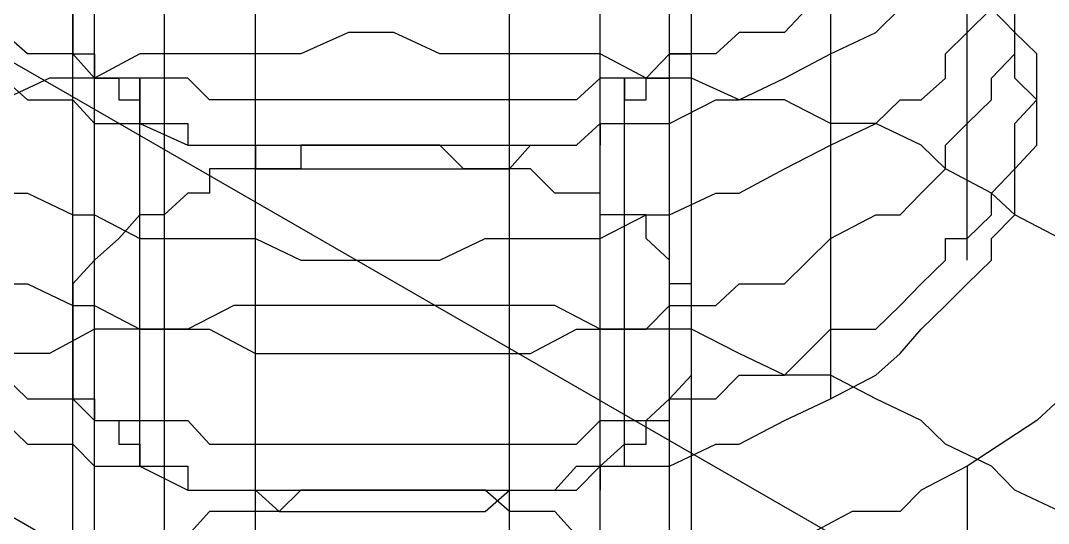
# Model space of a CAD drawing. Header units: millimetres. Extents: x 0 to 2112, y 8 to 1252.
# Drawn here: x 1180.99 to 1192.81, y 366.99 to 372.78 of the extents above; entities that cross this region are included whole.
import ezdxf

# ---------------------------------------------------------------- set-up
doc = ezdxf.new("R2010")
doc.units = ezdxf.units.MM
doc.layers.get('0').update_dxf_attribs({"linetype": 'CONTINUOUS'})

msp = doc.modelspace()

# ---------------------------------------------------------------- linework, layer by layer
at = {"color": 9}
for p, q in [((1287.7, 310.76), (1168.4, 379.501)), ((1287.7, 310.76), (1168.4, 379.501)), ((1183.69, 361.319), (1183.69, 376.858)), ((1186.61, 361.319), (1186.61, 376.858)), ((1181.59, 364.486), (1181.59, 376.608)), ((1182.64, 376.608), (1182.64, 360.796)), ((1182.64, 376.608), (1182.64, 360.796)), ((1188.7, 364.486), (1188.7, 376.608)), ((1181.84, 360.271), (1181.84, 375.811)), ((1188.45, 360.271), (1188.45, 375.811)), ((1191.87, 370.025), (1191.87, 374.488)), ((1287.7, 305.747), (1168.4, 374.241)), ((1287.7, 305.747), (1168.4, 374.241)), ((1181.84, 358.701), (1181.84, 374.241)), ((1188.45, 358.701), (1188.45, 374.241)), ((1187.65, 357.9), (1187.65, 373.44)), ((1187.65, 357.9), (1187.65, 373.44)), ((1183.69, 357.625), (1183.69, 373.165)), ((1186.61, 357.625), (1186.61, 373.165)), ((1181.59, 372.918), (1181.59, 372.643)), ((1188.7, 372.643), (1188.7, 372.918)), ((1190.03, 372.918), (1189.77, 372.643)), ((1190.03, 372.918), (1189.77, 372.643)), ((1190.3, 372.918), (1190.3, 368.427)), ((1190.3, 372.918), (1190.3, 368.427)), ((1190.82, 372.643), (1191.1, 372.918)), ((1191.87, 372.643), (1192.15, 372.918)), ((1192.42, 372.643), (1192.15, 372.918)), ((1192.42, 372.643), (1192.15, 372.918)), ((1192.42, 372.643), (1192.42, 372.918)), ((1192.42, 372.643), (1192.42, 372.918)), ((1181.07, 372.396), (1180.79, 372.643)), ((1181.07, 372.396), (1180.79, 372.643)), ((1181.59, 372.643), (1181.59, 372.643)), ((1181.59, 372.643), (1181.59, 372.396)), ((1184.76, 372.643), (1184.21, 372.396)), ((1185.28, 372.643), (1184.76, 372.643)), ((1185.81, 372.396), (1185.28, 372.643)), ((1188.7, 372.396), (1188.7, 372.643)), ((1188.7, 372.643), (1188.7, 372.643)), ((1189.25, 372.643), (1188.98, 372.396)), ((1189.25, 372.643), (1188.98, 372.396)), ((1189.77, 372.643), (1189.25, 372.643)), ((1189.77, 372.643), (1189.25, 372.643)), ((1190.3, 372.396), (1190.82, 372.643)), ((1191.62, 372.396), (1191.87, 372.643)), ((1192.42, 372.396), (1192.42, 372.643)), ((1192.67, 372.396), (1192.42, 372.643)), ((1192.42, 372.396), (1192.42, 372.643)), ((1192.42, 372.396), (1192.42, 372.643)), ((1181.59, 372.396), (1181.07, 372.396)), ((1181.59, 372.396), (1181.07, 372.396)), ((1181.84, 372.117), (1181.59, 372.396)), ((1181.84, 372.117), (1181.59, 372.396)), ((1181.59, 372.396), (1181.84, 372.396)), ((1182.36, 372.396), (1181.84, 372.117)), ((1181.84, 372.396), (1181.84, 372.117)), ((1182.91, 372.396), (1182.36, 372.396)), ((1183.44, 372.396), (1182.91, 372.396)), ((1184.21, 372.396), (1183.44, 372.396)), ((1186.33, 372.396), (1185.81, 372.396)), ((1187.13, 372.396), (1186.33, 372.396)), ((1187.65, 372.396), (1187.13, 372.396)), ((1188.18, 372.117), (1187.65, 372.396)), ((1188.45, 372.396), (1188.18, 372.117)), ((1188.45, 372.396), (1188.18, 372.117)), ((1188.98, 372.396), (1188.45, 372.396)), ((1188.98, 372.396), (1188.45, 372.396)), ((1188.45, 372.117), (1188.45, 372.396)), ((1188.45, 372.396), (1188.7, 372.396)), ((1189.77, 372.117), (1190.3, 372.396)), ((1190.3, 372.396), (1190.3, 372.117)), ((1191.62, 372.117), (1191.62, 372.396)), ((1192.15, 372.117), (1192.42, 372.396)), ((1192.42, 372.117), (1192.42, 372.396)), ((1192.42, 372.117), (1192.42, 372.396)), ((1192.67, 372.117), (1192.67, 372.396)), ((1181.32, 372.117), (1180.79, 371.87)), ((1180.79, 372.117), (1181.07, 371.87)), ((1181.84, 372.117), (1181.32, 372.117)), ((1182.36, 372.117), (1181.84, 372.117)), ((1182.36, 372.117), (1181.84, 372.117)), ((1181.84, 372.117), (1182.12, 372.117)), ((1182.12, 372.117), (1182.12, 371.87)), ((1182.36, 367.654), (1182.36, 372.117)), ((1182.36, 372.117), (1182.36, 371.87)), ((1182.91, 372.117), (1182.36, 372.117)), ((1182.91, 372.117), (1182.36, 372.117)), ((1183.16, 371.87), (1182.91, 372.117)), ((1183.16, 371.87), (1182.91, 372.117)), ((1187.65, 372.117), (1187.38, 371.87)), ((1187.65, 372.117), (1187.38, 371.87)), ((1188.18, 372.117), (1187.65, 372.117)), ((1188.18, 372.117), (1187.65, 372.117)), ((1187.93, 367.654), (1187.93, 372.117)), ((1187.93, 372.117), (1187.93, 371.87)), ((1188.7, 372.117), (1188.18, 372.117)), ((1188.18, 371.87), (1188.18, 372.117)), ((1188.18, 372.117), (1188.45, 372.117)), ((1188.45, 372.117), (1188.45, 372.117)), ((1189.25, 371.87), (1188.7, 372.117)), ((1189.25, 371.87), (1189.77, 372.117)), ((1191.34, 371.87), (1191.62, 372.117)), ((1192.15, 371.87), (1192.15, 372.117)), ((1192.67, 371.87), (1192.42, 372.117)), ((1192.67, 371.87), (1192.42, 372.117)), ((1192.67, 371.87), (1192.67, 372.117)), ((1181.07, 371.87), (1181.59, 371.87)), ((1181.59, 371.87), (1181.84, 371.595)), ((1182.12, 371.87), (1182.12, 371.87)), ((1182.12, 371.87), (1182.36, 371.87)), ((1182.36, 371.87), (1182.36, 371.595)), ((1183.69, 371.87), (1183.16, 371.87)), ((1183.69, 371.87), (1183.16, 371.87)), ((1184.21, 371.87), (1183.69, 371.87)), ((1184.21, 371.87), (1183.69, 371.87)), ((1184.49, 371.87), (1184.21, 371.87)), ((1184.49, 371.87), (1184.21, 371.87)), ((1185.01, 371.87), (1184.49, 371.87)), ((1185.01, 371.87), (1184.49, 371.87)), ((1185.53, 371.87), (1185.01, 371.87)), ((1185.53, 371.87), (1185.01, 371.87)), ((1185.81, 371.87), (1185.53, 371.87)), ((1185.81, 371.87), (1185.53, 371.87)), ((1186.33, 371.87), (1185.81, 371.87)), ((1186.33, 371.87), (1185.81, 371.87)), ((1186.85, 371.87), (1186.33, 371.87)), ((1186.85, 371.87), (1186.33, 371.87)), ((1187.38, 371.87), (1186.85, 371.87)), ((1187.38, 371.87), (1186.85, 371.87)), ((1187.93, 371.595), (1187.93, 371.87)), ((1187.93, 371.87), (1188.18, 371.87)), ((1188.45, 371.595), (1188.98, 371.87)), ((1188.98, 371.87), (1189.25, 371.87)), ((1189.77, 371.87), (1189.25, 371.87)), ((1190.3, 371.595), (1189.77, 371.87)), ((1190.82, 371.595), (1191.1, 371.87)), ((1191.1, 371.87), (1191.34, 371.87)), ((1191.87, 371.595), (1192.15, 371.87)), ((1192.42, 371.595), (1192.67, 371.87)), ((1192.67, 371.595), (1192.67, 371.87)), ((1192.67, 371.595), (1192.67, 371.87)), ((1181.84, 371.595), (1182.36, 371.595)), ((1182.36, 371.595), (1182.91, 371.348)), ((1182.36, 371.595), (1182.64, 371.595)), ((1182.64, 371.595), (1182.91, 371.595)), ((1182.91, 371.595), (1182.91, 371.348)), ((1187.38, 371.348), (1187.65, 371.595)), ((1187.38, 371.348), (1187.65, 371.595)), ((1187.65, 371.595), (1188.18, 371.595)), ((1187.65, 371.595), (1187.93, 371.595)), ((1187.65, 371.595), (1187.65, 371.348)), ((1188.18, 371.595), (1188.45, 371.595)), ((1190.82, 371.595), (1190.3, 371.595)), ((1190.3, 371.348), (1190.82, 371.595)), ((1191.34, 371.348), (1190.82, 371.595)), ((1191.62, 371.348), (1191.87, 371.595)), ((1192.42, 371.348), (1192.42, 371.595)), ((1192.67, 371.348), (1192.67, 371.595)), ((1192.67, 371.348), (1192.67, 371.595)), ((1182.91, 371.348), (1183.16, 371.348)), ((1182.91, 371.348), (1183.16, 371.348)), ((1183.16, 371.348), (1183.69, 371.348)), ((1183.16, 371.348), (1183.44, 371.348)), ((1183.44, 371.348), (1183.69, 371.348)), ((1183.69, 371.348), (1184.21, 371.348)), ((1183.69, 371.348), (1183.69, 371.073)), ((1184.21, 371.348), (1184.49, 371.348)), ((1184.49, 371.348), (1184.21, 371.348)), ((1184.21, 371.348), (1184.21, 371.073)), ((1184.49, 371.348), (1185.01, 371.348)), ((1184.76, 371.348), (1184.49, 371.348)), ((1185.01, 371.348), (1184.76, 371.348)), ((1185.01, 371.348), (1185.53, 371.348)), ((1185.28, 371.348), (1185.01, 371.348)), ((1185.53, 371.348), (1185.28, 371.348)), ((1185.53, 371.348), (1185.81, 371.348)), ((1185.81, 371.348), (1185.53, 371.348)), ((1185.53, 371.348), (1185.53, 371.348)), ((1185.81, 371.348), (1186.33, 371.348)), ((1186.08, 371.073), (1185.81, 371.348)), ((1186.33, 371.348), (1186.85, 371.348)), ((1186.61, 371.073), (1186.85, 371.348)), ((1186.85, 371.348), (1187.38, 371.348)), ((1186.85, 371.348), (1186.85, 371.348)), ((1186.85, 371.348), (1187.13, 371.348)), ((1187.13, 371.348), (1187.38, 371.348)), ((1189.77, 371.073), (1190.3, 371.348)), ((1190.3, 371.348), (1190.3, 371.073)), ((1191.62, 371.073), (1191.34, 371.348)), ((1191.62, 371.073), (1191.62, 371.348)), ((1192.42, 371.073), (1192.67, 371.348)), ((1192.42, 371.073), (1192.42, 371.348)), ((1192.42, 371.073), (1192.67, 371.348)), ((1183.44, 371.073), (1183.16, 371.073)), ((1183.16, 371.073), (1183.16, 370.794)), ((1183.69, 371.073), (1183.44, 371.073)), ((1183.96, 371.073), (1183.69, 371.073)), ((1183.69, 371.073), (1183.96, 371.073)), ((1184.21, 371.073), (1183.96, 371.073)), ((1183.96, 371.073), (1184.21, 371.073)), ((1184.21, 371.073), (1184.49, 371.073)), ((1184.49, 371.073), (1184.76, 371.073)), ((1184.76, 371.073), (1184.76, 371.073)), ((1184.76, 371.073), (1185.01, 371.073)), ((1185.01, 371.073), (1185.28, 371.073)), ((1185.28, 371.073), (1185.53, 371.073)), ((1185.53, 371.073), (1185.81, 371.073)), ((1185.81, 371.073), (1186.08, 371.073)), ((1186.33, 371.073), (1186.08, 371.073)), ((1186.08, 371.073), (1186.08, 371.073)), ((1186.08, 371.073), (1186.33, 371.073)), ((1186.61, 371.073), (1186.33, 371.073)), ((1186.33, 371.073), (1186.61, 371.073)), ((1186.85, 371.073), (1186.61, 371.073)), ((1186.61, 371.073), (1186.61, 371.073)), ((1187.13, 370.794), (1186.85, 371.073)), ((1189.25, 370.794), (1189.77, 371.073)), ((1191.34, 370.794), (1191.62, 371.073)), ((1192.15, 370.794), (1191.62, 371.073)), ((1192.15, 370.794), (1192.42, 371.073)), ((1192.42, 370.794), (1192.42, 371.073)), ((1192.42, 370.794), (1192.42, 371.073)), ((1180.79, 370.794), (1181.07, 370.794)), ((1181.07, 370.794), (1181.59, 370.547)), ((1182.91, 370.794), (1182.64, 370.547)), ((1183.16, 370.794), (1182.91, 370.794)), ((1187.38, 370.794), (1187.13, 370.794)), ((1187.65, 370.794), (1187.38, 370.794)), ((1187.38, 370.794), (1187.38, 370.794)), ((1187.65, 370.547), (1187.65, 370.794)), ((1188.45, 370.547), (1188.98, 370.794)), ((1188.98, 370.794), (1189.25, 370.794)), ((1191.1, 370.547), (1191.34, 370.794)), ((1192.42, 370.547), (1192.15, 370.794)), ((1192.15, 370.547), (1192.15, 370.794)), ((1192.42, 370.547), (1192.42, 370.794)), ((1192.42, 370.547), (1192.42, 370.794)), ((1181.59, 370.547), (1181.84, 370.547)), ((1181.84, 370.547), (1182.36, 370.272)), ((1182.36, 370.547), (1182.12, 370.272)), ((1182.64, 370.547), (1182.36, 370.547)), ((1182.36, 370.547), (1182.36, 370.547)), ((1182.64, 370.547), (1182.64, 370.272)), ((1187.65, 370.272), (1188.18, 370.547)), ((1187.93, 370.547), (1187.65, 370.547)), ((1188.18, 370.547), (1187.93, 370.547)), ((1188.18, 370.547), (1188.45, 370.547)), ((1188.18, 370.272), (1188.18, 370.547)), ((1190.3, 370.272), (1190.82, 370.547)), ((1190.82, 370.547), (1191.1, 370.547)), ((1191.87, 370.272), (1192.15, 370.547)), ((1192.15, 370.272), (1192.42, 370.547)), ((1192.15, 370.272), (1192.42, 370.547)), ((1192.94, 370.272), (1192.42, 370.547)), ((1182.12, 370.272), (1181.84, 370.025)), ((1182.12, 370.272), (1182.12, 370.272)), ((1182.36, 370.272), (1182.91, 370.272)), ((1182.91, 370.272), (1183.16, 370.272)), ((1183.16, 370.272), (1183.69, 370.272)), ((1183.69, 370.272), (1184.21, 370.025)), ((1185.81, 370.025), (1186.33, 370.272)), ((1186.33, 370.272), (1186.85, 370.272)), ((1186.85, 370.272), (1187.38, 370.272)), ((1187.38, 370.272), (1187.65, 370.272)), ((1188.45, 370.025), (1188.18, 370.272)), ((1188.18, 370.272), (1188.18, 370.272)), ((1189.77, 369.75), (1190.3, 370.272)), ((1190.3, 370.272), (1190.3, 370.025)), ((1191.62, 370.025), (1191.62, 370.272)), ((1191.62, 370.272), (1191.87, 370.272)), ((1192.15, 370.025), (1192.15, 370.272)), ((1192.15, 370.025), (1192.15, 370.272)), ((1181.84, 370.025), (1181.59, 369.75)), ((1181.84, 370.025), (1181.84, 370.025)), ((1181.84, 370.025), (1181.84, 370.025)), ((1184.21, 370.025), (1184.49, 370.025)), ((1184.49, 370.025), (1185.01, 370.025)), ((1185.01, 370.025), (1185.53, 370.025)), ((1185.53, 370.025), (1185.81, 370.025)), ((1188.45, 369.75), (1188.45, 370.025)), ((1188.45, 370.025), (1188.45, 370.025)), ((1191.34, 369.75), (1191.62, 370.025)), ((1191.87, 369.75), (1192.15, 370.025)), ((1191.87, 369.75), (1192.15, 370.025)), ((1180.79, 369.75), (1181.07, 369.75)), ((1181.07, 369.75), (1181.59, 369.503)), ((1181.59, 369.75), (1181.59, 369.75)), ((1181.59, 369.75), (1181.59, 369.503)), ((1188.7, 369.75), (1188.45, 369.75)), ((1188.7, 369.503), (1188.7, 369.75)), ((1188.98, 369.503), (1189.25, 369.75)), ((1189.25, 369.75), (1189.77, 369.75)), ((1191.1, 369.503), (1191.34, 369.75)), ((1191.62, 369.503), (1191.87, 369.75)), ((1191.62, 369.503), (1191.87, 369.75)), ((1181.59, 369.503), (1181.84, 369.503)), ((1181.59, 369.503), (1181.59, 369.503)), ((1181.59, 369.503), (1181.59, 369.228)), ((1181.84, 369.503), (1182.36, 369.228)), ((1183.44, 369.503), (1182.91, 369.228)), ((1184.21, 369.503), (1183.44, 369.503)), ((1184.76, 369.503), (1184.21, 369.503)), ((1185.28, 369.503), (1184.76, 369.503)), ((1185.81, 369.503), (1185.28, 369.503)), ((1186.33, 369.503), (1185.81, 369.503)), ((1187.13, 369.503), (1186.33, 369.503)), ((1187.65, 369.228), (1187.13, 369.503)), ((1188.18, 369.228), (1188.45, 369.503)), ((1188.45, 369.503), (1188.98, 369.503)), ((1188.7, 369.228), (1188.7, 369.503)), ((1188.7, 369.503), (1188.7, 369.503)), ((1190.82, 369.228), (1191.1, 369.503)), ((1191.34, 369.228), (1191.62, 369.503)), ((1191.34, 369.228), (1191.62, 369.503)), ((1191.62, 369.503), (1191.62, 369.503)), ((1191.62, 369.503), (1191.62, 369.503)), ((1181.84, 369.228), (1181.32, 368.949)), ((1181.59, 369.228), (1181.59, 369.228)), ((1181.59, 369.228), (1181.59, 368.949)), ((1182.36, 369.228), (1181.84, 369.228)), ((1182.91, 369.228), (1182.36, 369.228)), ((1182.36, 369.228), (1182.91, 369.228)), ((1182.91, 369.228), (1183.16, 369.228)), ((1183.16, 369.228), (1183.69, 368.949)), ((1186.85, 368.949), (1187.38, 369.228)), ((1187.38, 369.228), (1187.65, 369.228)), ((1188.18, 369.228), (1187.65, 369.228)), ((1187.65, 369.228), (1188.18, 369.228)), ((1188.7, 369.228), (1188.18, 369.228)), ((1189.25, 368.949), (1188.7, 369.228)), ((1188.7, 368.949), (1188.7, 369.228)), ((1188.7, 369.228), (1188.7, 369.228)), ((1189.77, 368.702), (1190.3, 369.228)), ((1190.3, 369.228), (1190.82, 369.228)), ((1190.3, 369.228), (1190.3, 368.949)), ((1191.1, 368.949), (1191.34, 369.228)), ((1191.1, 368.949), (1191.34, 369.228)), ((1181.32, 368.949), (1180.79, 368.949)), ((1181.59, 368.949), (1181.59, 368.949)), ((1181.59, 368.949), (1181.59, 368.702)), ((1183.69, 368.949), (1184.21, 368.949)), ((1184.21, 368.949), (1184.49, 368.949)), ((1184.49, 368.949), (1185.01, 368.949)), ((1185.01, 368.949), (1185.53, 368.949)), ((1185.53, 368.949), (1185.81, 368.949)), ((1185.81, 368.949), (1186.33, 368.949)), ((1186.33, 368.949), (1186.85, 368.949)), ((1188.7, 368.702), (1188.7, 368.949)), ((1188.7, 368.949), (1188.7, 368.949)), ((1188.7, 368.949), (1188.7, 368.949)), ((1189.77, 368.702), (1189.25, 368.949)), ((1190.82, 368.702), (1191.1, 368.949)), ((1190.82, 368.702), (1191.1, 368.949)), ((1180.79, 368.702), (1181.07, 368.427)), ((1181.59, 368.702), (1181.59, 368.702)), ((1181.59, 368.702), (1181.59, 368.427)), ((1188.45, 368.427), (1188.7, 368.702)), ((1188.7, 368.702), (1188.7, 368.702)), ((1188.98, 368.427), (1189.25, 368.702)), ((1189.25, 368.702), (1189.77, 368.702)), ((1190.3, 368.702), (1189.77, 368.702)), ((1190.82, 368.427), (1190.3, 368.702)), ((1190.3, 368.427), (1190.82, 368.702)), ((1190.3, 368.427), (1190.82, 368.702)), ((1181.07, 368.427), (1181.59, 368.427)), ((1181.59, 368.427), (1181.84, 368.18)), ((1181.59, 368.427), (1181.84, 368.427)), ((1181.84, 368.427), (1181.84, 368.18)), ((1188.18, 368.18), (1188.45, 368.427)), ((1188.45, 368.427), (1188.98, 368.427)), ((1188.45, 368.18), (1188.45, 368.427)), ((1188.45, 368.427), (1188.45, 368.427)), ((1189.77, 368.18), (1190.3, 368.427)), ((1189.77, 368.18), (1190.3, 368.427)), ((1191.34, 368.18), (1190.82, 368.427)), ((1192.94, 368.427), (1192.67, 368.18)), ((1192.94, 368.427), (1192.67, 368.18)), ((1180.79, 368.18), (1181.07, 367.905)), ((1180.79, 368.18), (1181.07, 367.905)), ((1181.84, 368.18), (1182.36, 368.18)), ((1181.84, 368.18), (1182.12, 368.18)), ((1182.12, 368.18), (1182.12, 368.18)), ((1182.12, 368.18), (1182.12, 367.905)), ((1182.36, 368.18), (1182.91, 368.18)), ((1182.91, 368.18), (1183.16, 367.905)), ((1187.38, 367.905), (1187.65, 368.18)), ((1187.65, 368.18), (1188.18, 368.18)), ((1188.18, 367.905), (1188.18, 368.18)), ((1188.18, 368.18), (1188.45, 368.18)), ((1189.25, 367.905), (1189.77, 368.18)), ((1189.25, 367.905), (1189.77, 368.18)), ((1191.62, 367.905), (1191.34, 368.18)), ((1192.67, 368.18), (1191.87, 367.654)), ((1192.67, 368.18), (1191.87, 367.654)), ((1181.07, 367.905), (1181.59, 367.905)), ((1181.07, 367.905), (1181.59, 367.905)), ((1181.59, 367.905), (1181.84, 367.654)), ((1181.59, 367.905), (1181.84, 367.654)), ((1182.12, 367.905), (1182.36, 367.905)), ((1182.36, 367.905), (1182.36, 367.654)), ((1183.16, 367.905), (1183.69, 367.905)), ((1183.69, 367.905), (1184.21, 367.905)), ((1184.21, 367.905), (1184.49, 367.905)), ((1184.49, 367.905), (1185.01, 367.905)), ((1185.01, 367.905), (1185.53, 367.905)), ((1185.53, 367.905), (1185.81, 367.905)), ((1185.81, 367.905), (1186.33, 367.905)), ((1186.33, 367.905), (1186.85, 367.905)), ((1186.85, 367.905), (1187.38, 367.905)), ((1187.65, 367.654), (1187.93, 367.905)), ((1187.93, 367.905), (1187.93, 367.905)), ((1187.93, 367.905), (1188.18, 367.905)), ((1188.45, 367.654), (1188.98, 367.905)), ((1188.45, 367.654), (1188.98, 367.905)), ((1188.98, 367.905), (1189.25, 367.905)), ((1188.98, 367.905), (1189.25, 367.905)), ((1192.15, 367.654), (1191.62, 367.905)), ((1181.84, 367.654), (1182.36, 367.654)), ((1181.84, 367.654), (1182.36, 367.654)), ((1182.36, 367.654), (1182.91, 367.379)), ((1182.36, 367.654), (1182.91, 367.379)), ((1182.36, 367.654), (1182.64, 367.654)), ((1182.64, 367.654), (1182.91, 367.654)), ((1182.91, 367.654), (1182.91, 367.379)), ((1187.13, 367.379), (1187.38, 367.654)), ((1187.38, 367.379), (1187.65, 367.654)), ((1187.38, 367.379), (1187.65, 367.654)), ((1187.38, 367.654), (1187.65, 367.654)), ((1187.65, 367.654), (1188.18, 367.654)), ((1187.65, 367.654), (1188.18, 367.654)), ((1187.65, 367.654), (1187.65, 367.379)), ((1188.18, 367.654), (1188.45, 367.654)), ((1188.18, 367.654), (1188.45, 367.654)), ((1191.87, 367.654), (1191.34, 367.379)), ((1191.87, 367.654), (1191.34, 367.379)), ((1191.87, 367.654), (1191.87, 355.533)), ((1191.87, 367.654), (1191.87, 355.533)), ((1192.42, 367.379), (1192.15, 367.654)), ((1182.91, 367.379), (1183.16, 367.379)), ((1182.91, 367.379), (1183.16, 367.379)), ((1182.91, 367.379), (1183.16, 367.379)), ((1183.16, 367.379), (1183.69, 367.379)), ((1183.16, 367.379), (1183.69, 367.379)), ((1183.16, 367.379), (1183.44, 367.379)), ((1183.44, 367.379), (1183.69, 367.379)), ((1183.69, 367.379), (1184.21, 367.379)), ((1183.69, 367.379), (1184.21, 367.379)), ((1183.69, 367.379), (1183.69, 367.379)), ((1183.69, 367.379), (1183.96, 367.132)), ((1184.21, 367.379), (1183.96, 367.132)), ((1184.21, 367.379), (1184.49, 367.379)), ((1184.21, 367.379), (1184.49, 367.379)), ((1184.49, 367.379), (1184.21, 367.379)), ((1184.21, 367.379), (1184.21, 367.379)), ((1184.49, 367.379), (1185.01, 367.379)), ((1184.49, 367.379), (1185.01, 367.379)), ((1184.76, 367.379), (1184.49, 367.379)), ((1185.01, 367.379), (1184.76, 367.379)), ((1185.01, 367.379), (1185.53, 367.379)), ((1185.01, 367.379), (1185.53, 367.379)), ((1185.28, 367.379), (1185.01, 367.379)), ((1185.53, 367.379), (1185.28, 367.379)), ((1185.53, 367.379), (1185.81, 367.379)), ((1185.53, 367.379), (1185.81, 367.379)), ((1185.81, 367.379), (1185.53, 367.379)), ((1185.53, 367.379), (1185.53, 367.379)), ((1185.81, 367.379), (1186.33, 367.379)), ((1185.81, 367.379), (1186.33, 367.379)), ((1186.08, 367.379), (1185.81, 367.379)), ((1186.33, 367.379), (1186.08, 367.379)), ((1186.33, 367.379), (1186.85, 367.379)), ((1186.33, 367.379), (1186.85, 367.379)), ((1186.61, 367.132), (1186.33, 367.379)), ((1186.33, 367.132), (1186.61, 367.379)), ((1186.61, 367.379), (1186.85, 367.379)), ((1186.85, 367.379), (1187.38, 367.379)), ((1186.85, 367.379), (1187.38, 367.379)), ((1186.85, 367.379), (1186.85, 367.379)), ((1186.85, 367.379), (1187.13, 367.379)), ((1191.34, 367.379), (1191.1, 367.132)), ((1191.34, 367.379), (1191.1, 367.132)), ((1192.94, 367.132), (1192.42, 367.379)), ((1183.16, 367.132), (1182.91, 366.857)), ((1183.44, 367.132), (1183.16, 367.132)), ((1183.16, 367.132), (1183.16, 367.132)), ((1183.69, 367.132), (1183.44, 367.132)), ((1183.96, 367.132), (1183.69, 367.132)), ((1183.96, 367.132), (1184.21, 367.132)), ((1184.21, 367.132), (1184.49, 367.132)), ((1184.49, 367.132), (1184.76, 367.132)), ((1184.76, 367.132), (1184.76, 367.132)), ((1184.76, 367.132), (1185.01, 367.132)), ((1185.01, 367.132), (1185.28, 367.132)), ((1185.28, 367.132), (1185.53, 367.132)), ((1185.53, 367.132), (1185.81, 367.132)), ((1185.81, 367.132), (1186.08, 367.132)), ((1186.08, 367.132), (1186.08, 367.132)), ((1186.08, 367.132), (1186.33, 367.132)), ((1186.85, 367.132), (1186.61, 367.132)), ((1186.61, 367.132), (1186.61, 367.132)), ((1187.13, 367.132), (1186.85, 367.132)), ((1187.38, 366.857), (1187.13, 367.132)), ((1190.55, 367.132), (1190.03, 366.857)), ((1190.55, 367.132), (1190.03, 366.857)), ((1191.1, 367.132), (1190.55, 367.132)), ((1191.1, 367.132), (1190.55, 367.132))]:
    msp.add_line(p, q, dxfattribs=at)

doc.saveas('drawing.dxf')
